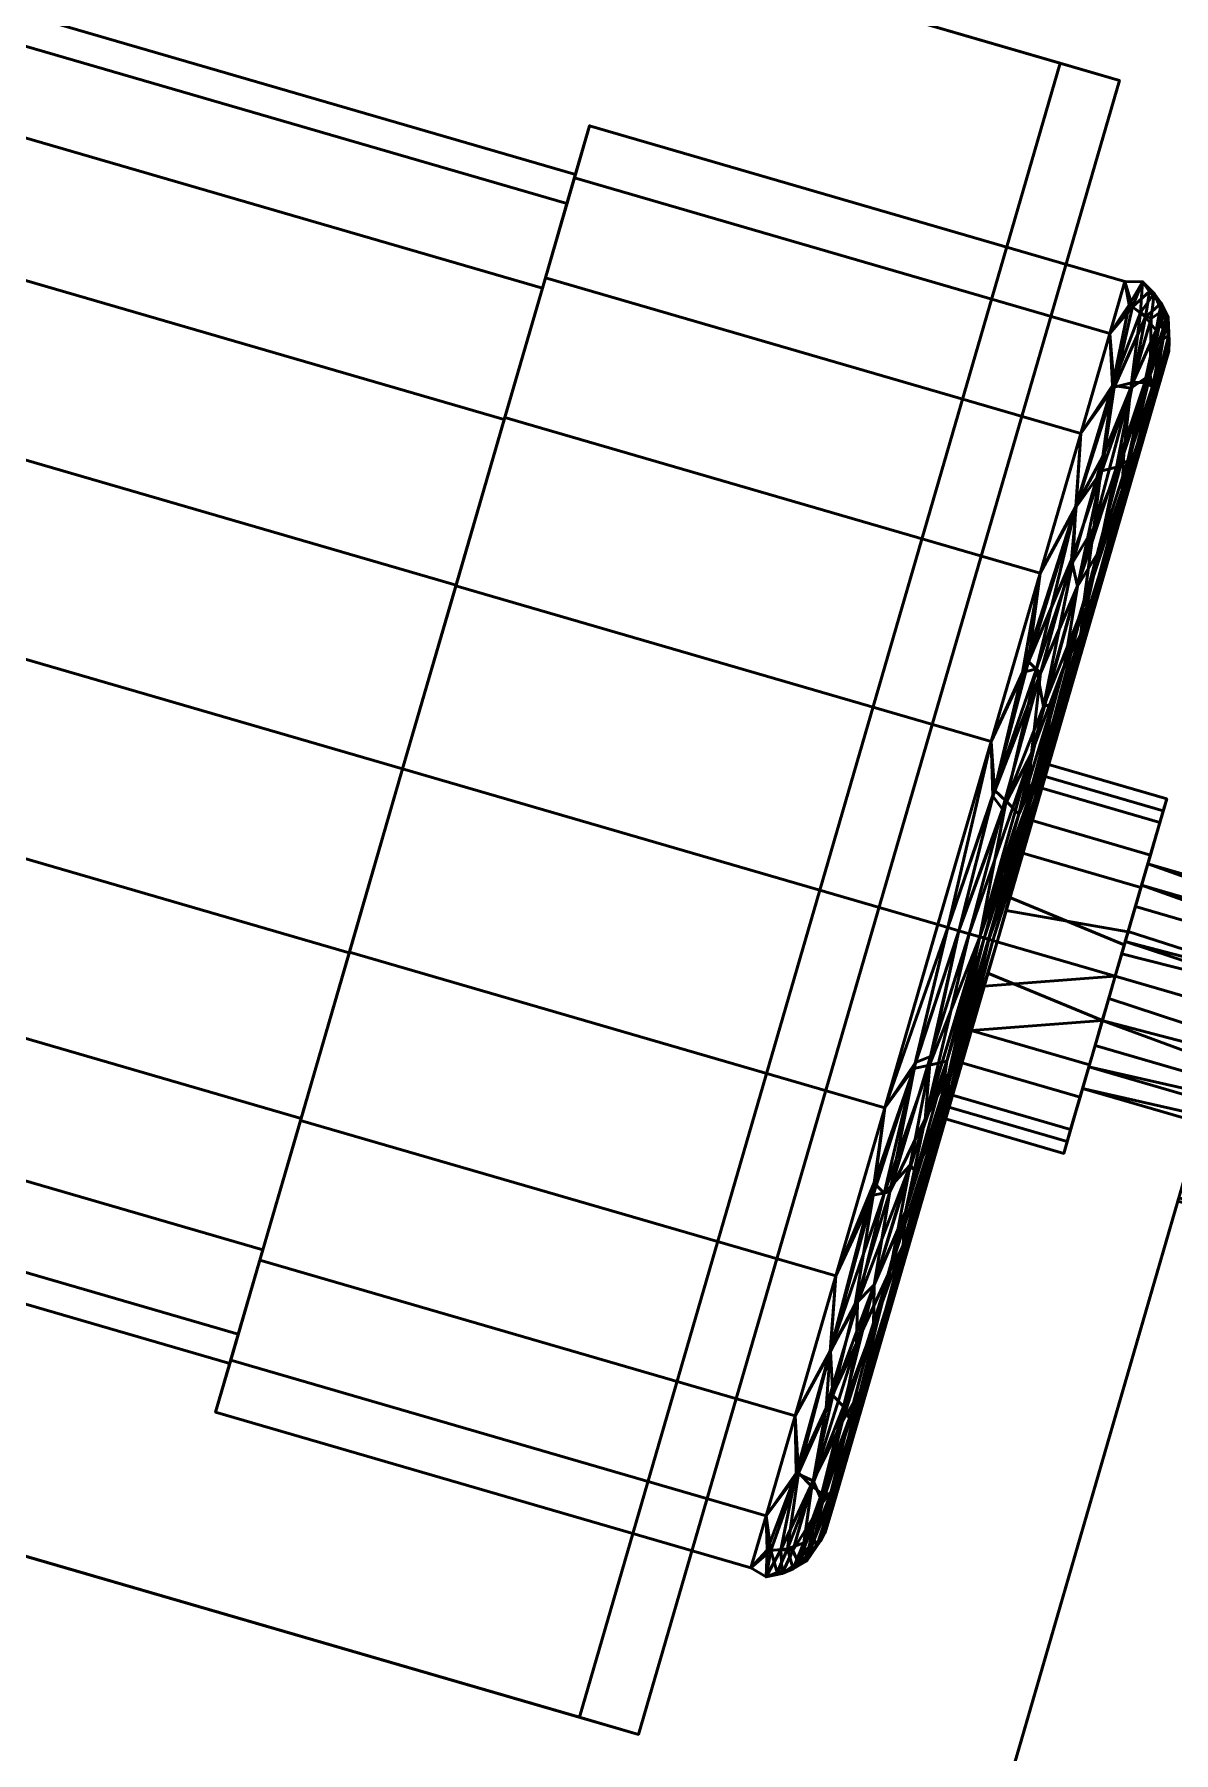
# Model space of a CAD drawing. Header units: inches. Extents: x -1654 to 1344, y -1538 to 36.
# Drawn here: x 171.47 to 180.73, y -537.32 to -523.35 of the extents above; entities that cross this region are included whole.
import ezdxf

# ---------------------------------------------------------------- set-up
doc = ezdxf.new("R2010")
doc.units = ezdxf.units.IN
doc.header["$MEASUREMENT"] = 0
doc.layers.add('M-EQPT', color=2, linetype='Continuous', lineweight=50)

# ---------------------------------------------------------------- blocks, each defined once
blk = doc.blocks.new('Pump - Base Mounted - 100 GPM - 130 Foot Head-855942-_3D_')
at = {"layer": 'M-EQPT'}
mesh = blk.add_polyface(dxfattribs=at)
corners = [(-20, -58, 4), (0, -58, 4), (0, 0, 4), (-20, 0, 4)]
mesh.append_faces([[corners[k] for k in face] for face in [(0, 1, 2, 3)]])
mesh = blk.add_polyface(dxfattribs=at)
corners = [(-20, -58), (-20, -58, 4), (-20, 0, 4), (-20, 0)]
mesh.append_faces([[corners[k] for k in face] for face in [(3, 0, 1, 2)]])
mesh = blk.add_polyface(dxfattribs=at)
corners = [(-19.75, -58), (-20, -58), (-20, 0), (-19.75, 0)]
mesh.append_faces([[corners[k] for k in face] for face in [(3, 0, 1, 2)]])
mesh = blk.add_polyface(dxfattribs=at)
corners = [(-19.75, -58, 3.75), (-19.75, -58), (-19.75, 0), (-19.75, 0, 3.75)]
mesh.append_faces([[corners[k] for k in face] for face in [(3, 0, 1, 2)]])
mesh = blk.add_polyface(dxfattribs=at)
corners = [(-0.25, -58, 3.75), (-19.75, -58, 3.75), (-19.75, 0, 3.75), (-0.25, 0, 3.75)]
mesh.append_faces([[corners[k] for k in face] for face in [(0, 1, 2, 3)]])
mesh = blk.add_polyface(dxfattribs=at)
corners = [(-0.25, -58), (-0.25, -58, 3.75), (-0.25, 0, 3.75), (-0.25, 0)]
mesh.append_faces([[corners[k] for k in face] for face in [(0, 1, 2, 3)]])
mesh = blk.add_polyface(dxfattribs=at)
corners = [(0, -58), (-0.25, -58), (-0.25, 0), (0, 0)]
mesh.append_faces([[corners[k] for k in face] for face in [(0, 1, 2, 3)]])
mesh = blk.add_polyface(dxfattribs=at)
corners = [(0, -58, 4), (0, -58), (0, 0), (0, 0, 4)]
mesh.append_faces([[corners[k] for k in face] for face in [(0, 1, 2, 3)]])
mesh = blk.add_polyface(dxfattribs=at)
corners = [(-17, -25, 4), (-17, -25, 9.5), (-17, -1, 9.5), (-17, -1, 4), (-17, -1.5, 4), (-17, -1.5, 9), (-17, -24.5, 9), (-17, -24.5, 4)]
mesh.append_faces([[corners[k] for k in face] for face in [(1, 2, 5, 6)]], dxfattribs={"vtx1": -1, "vtx3": -1})
mesh.append_faces([[corners[k] for k in face] for face in [(3, 4, 5, 2)]], dxfattribs={"vtx2": -1})
mesh.append_faces([[corners[k] for k in face] for face in [(6, 7, 0, 1)]], dxfattribs={"vtx3": -1})
mesh = blk.add_polyface(dxfattribs=at)
corners = [(-3, -25, 9.5), (-3, -1, 9.5), (-17, -1, 9.5), (-17, -25, 9.5)]
mesh.append_faces([[corners[k] for k in face] for face in [(3, 0, 1, 2)]])
mesh = blk.add_polyface(dxfattribs=at)
corners = [(-3, -25, 4), (-3, -24.5, 4), (-3, -24.5, 9), (-3, -1.5, 9), (-3, -1.5, 4), (-3, -1, 4), (-3, -1, 9.5), (-3, -25, 9.5)]
mesh.append_faces([[corners[k] for k in face] for face in [(6, 7, 2, 3)]], dxfattribs={"vtx1": -1, "vtx3": -1})
mesh.append_faces([[corners[k] for k in face] for face in [(0, 1, 2, 7)]], dxfattribs={"vtx2": -1})
mesh.append_faces([[corners[k] for k in face] for face in [(3, 4, 5, 6)]], dxfattribs={"vtx3": -1})
mesh = blk.add_polyface(dxfattribs=at)
corners = [(-3, -1.5, 9), (-3, -24.5, 9), (-17, -24.5, 9), (-17, -1.5, 9)]
mesh.append_faces([[corners[k] for k in face] for face in [(3, 0, 1, 2)]])
mesh = blk.add_polyface(dxfattribs=at)
corners = [(-10, -5.031, 20.031), (-11.555, -5.031, 19.785), (-12.957, -5.031, 19.07), (-14.07, -5.031, 17.957), (-14.785, -5.031, 16.555), (-15.031, -5.031, 15), (-14.785, -5.031, 13.445), (-14.07, -5.031, 12.043), (-12.957, -5.031, 10.93), (-11.555, -5.031, 10.215), (-10, -5.031, 9.969), (-10, -20.969, 9.969), (-11.555, -20.969, 10.215), (-12.957, -20.969, 10.93), (-14.07, -20.969, 12.043), (-14.785, -20.969, 13.445), (-15.031, -20.969, 15), (-14.785, -20.969, 16.555), (-14.07, -20.969, 17.957), (-12.957, -20.969, 19.07), (-11.555, -20.969, 19.785), (-10, -20.969, 20.031)]
mesh.append_faces([[corners[k] for k in face] for face in [(1, 20, 21, 0)]], dxfattribs={"vtx0": -1})
mesh.append_faces([[corners[k] for k in face] for face in [(8, 13, 14, 7), (9, 12, 13, 8), (7, 14, 15, 6), (16, 5, 6, 15), (4, 17, 18, 3), (2, 19, 20, 1), (3, 18, 19, 2), (17, 4, 5, 16)]], dxfattribs={"vtx0": -1, "vtx2": -1})
mesh.append_faces([[corners[k] for k in face] for face in [(11, 12, 9, 10)]], dxfattribs={"vtx1": -1})
mesh = blk.add_polyface(dxfattribs=at)
corners = [(-10, -5.031, 9.969), (-8.445, -5.031, 10.215), (-7.043, -5.031, 10.93), (-5.93, -5.031, 12.043), (-5.215, -5.031, 13.445), (-4.969, -5.031, 15), (-5.215, -5.031, 16.555), (-5.93, -5.031, 17.957), (-7.043, -5.031, 19.07), (-8.445, -5.031, 19.785), (-10, -5.031, 20.031), (-10, -20.969, 20.031), (-8.445, -20.969, 19.785), (-7.043, -20.969, 19.07), (-5.93, -20.969, 17.957), (-5.215, -20.969, 16.555), (-4.969, -20.969, 15), (-5.215, -20.969, 13.445), (-5.93, -20.969, 12.043), (-7.043, -20.969, 10.93), (-8.445, -20.969, 10.215), (-10, -20.969, 9.969)]
mesh.append_faces([[corners[k] for k in face] for face in [(1, 20, 21, 0)]], dxfattribs={"vtx0": -1})
mesh.append_faces([[corners[k] for k in face] for face in [(7, 14, 15, 6), (8, 13, 14, 7), (9, 12, 13, 8), (16, 5, 6, 15), (4, 17, 18, 3), (2, 19, 20, 1), (3, 18, 19, 2), (17, 4, 5, 16)]], dxfattribs={"vtx0": -1, "vtx2": -1})
mesh.append_faces([[corners[k] for k in face] for face in [(10, 11, 12, 9)]], dxfattribs={"vtx2": -1})
mesh = blk.add_polyface(dxfattribs=at)
corners = [(-10, -20.969, 20.5), (-11.55, -20.969, 20.277), (-12.974, -20.969, 19.627), (-14.157, -20.969, 18.602), (-15.003, -20.969, 17.285), (-15.444, -20.969, 15.783), (-15.444, -20.969, 14.217), (-15.003, -20.969, 12.715), (-14.157, -20.969, 11.398), (-12.974, -20.969, 10.373), (-11.55, -20.969, 9.723), (-10, -20.969, 9.5), (-10, -25.5, 9.5), (-11.55, -25.5, 9.723), (-12.974, -25.5, 10.373), (-14.157, -25.5, 11.398), (-15.003, -25.5, 12.715), (-15.444, -25.5, 14.217), (-15.444, -25.5, 15.783), (-15.003, -25.5, 17.285), (-14.157, -25.5, 18.602), (-12.974, -25.5, 19.627), (-11.55, -25.5, 20.277), (-10, -25.5, 20.5)]
mesh.append_faces([[corners[k] for k in face] for face in [(1, 22, 23, 0)]], dxfattribs={"vtx0": -1})
mesh.append_faces([[corners[k] for k in face] for face in [(8, 15, 16, 7), (7, 16, 17, 6), (6, 17, 18, 5), (5, 18, 19, 4), (4, 19, 20, 3), (2, 21, 22, 1), (3, 20, 21, 2)]], dxfattribs={"vtx0": -1, "vtx2": -1})
mesh.append_faces([[corners[k] for k in face] for face in [(12, 13, 10, 11)]], dxfattribs={"vtx1": -1})
mesh.append_faces([[corners[k] for k in face] for face in [(13, 14, 9, 10), (14, 15, 8, 9)]], dxfattribs={"vtx1": -1, "vtx3": -1})
mesh = blk.add_polyface(dxfattribs=at)
corners = [(-10, -20.969, 20.031), (-11.555, -20.969, 19.785), (-12.957, -20.969, 19.07), (-14.07, -20.969, 17.957), (-14.785, -20.969, 16.555), (-15.031, -20.969, 15), (-14.785, -20.969, 13.445), (-14.07, -20.969, 12.043), (-12.957, -20.969, 10.93), (-11.555, -20.969, 10.215), (-10, -20.969, 9.969), (-10, -20.969, 9.5), (-11.55, -20.969, 9.723), (-12.974, -20.969, 10.373), (-14.157, -20.969, 11.398), (-15.003, -20.969, 12.715), (-15.444, -20.969, 14.217), (-15.444, -20.969, 15.783), (-15.003, -20.969, 17.285), (-14.157, -20.969, 18.602), (-12.974, -20.969, 19.627), (-11.55, -20.969, 20.277), (-10, -20.969, 20.5)]
mesh.append_faces([[corners[k] for k in face] for face in [(19, 3, 18)]], dxfattribs={"vtx0": -1, "vtx1": -1})
mesh.append_faces([[corners[k] for k in face] for face in [(4, 17, 18, 3), (17, 4, 5, 16), (13, 8, 9, 12), (8, 13, 14, 7), (16, 5, 6, 15), (7, 14, 15, 6)]], dxfattribs={"vtx0": -1, "vtx2": -1})
mesh.append_faces([[corners[k] for k in face] for face in [(20, 21, 1, 2), (19, 20, 2, 3)]], dxfattribs={"vtx1": -1, "vtx3": -1})
mesh.append_faces([[corners[k] for k in face] for face in [(10, 11, 12, 9)]], dxfattribs={"vtx2": -1})
mesh.append_faces([[corners[k] for k in face] for face in [(21, 22, 0, 1)]], dxfattribs={"vtx3": -1})
mesh = blk.add_polyface(dxfattribs=at)
corners = [(-10, -20.969, 9.5), (-8.45, -20.969, 9.723), (-7.026, -20.969, 10.373), (-5.843, -20.969, 11.398), (-4.997, -20.969, 12.715), (-4.556, -20.969, 14.217), (-4.556, -20.969, 15.783), (-4.997, -20.969, 17.285), (-5.843, -20.969, 18.602), (-7.026, -20.969, 19.627), (-8.45, -20.969, 20.277), (-10, -20.969, 20.5), (-10, -25.5, 20.5), (-8.45, -25.5, 20.277), (-7.026, -25.5, 19.627), (-5.843, -25.5, 18.602), (-4.997, -25.5, 17.285), (-4.556, -25.5, 15.783), (-4.556, -25.5, 14.217), (-4.997, -25.5, 12.715), (-5.843, -25.5, 11.398), (-7.026, -25.5, 10.373), (-8.45, -25.5, 9.723), (-10, -25.5, 9.5)]
mesh.append_faces([[corners[k] for k in face] for face in [(1, 22, 23, 0)]], dxfattribs={"vtx0": -1})
mesh.append_faces([[corners[k] for k in face] for face in [(10, 13, 14, 9), (8, 15, 16, 7), (9, 14, 15, 8), (7, 16, 17, 6), (6, 17, 18, 5), (4, 19, 20, 3), (5, 18, 19, 4), (2, 21, 22, 1), (3, 20, 21, 2)]], dxfattribs={"vtx0": -1, "vtx2": -1})
mesh.append_faces([[corners[k] for k in face] for face in [(11, 12, 13, 10)]], dxfattribs={"vtx2": -1})
mesh = blk.add_polyface(dxfattribs=at)
corners = [(-10, -20.969, 9.969), (-8.445, -20.969, 10.215), (-7.043, -20.969, 10.93), (-5.93, -20.969, 12.043), (-5.215, -20.969, 13.445), (-4.969, -20.969, 15), (-5.215, -20.969, 16.555), (-5.93, -20.969, 17.957), (-7.043, -20.969, 19.07), (-8.445, -20.969, 19.785), (-10, -20.969, 20.031), (-10, -20.969, 20.5), (-8.45, -20.969, 20.277), (-7.026, -20.969, 19.627), (-5.843, -20.969, 18.602), (-4.997, -20.969, 17.285), (-4.556, -20.969, 15.783), (-4.556, -20.969, 14.217), (-4.997, -20.969, 12.715), (-5.843, -20.969, 11.398), (-7.026, -20.969, 10.373), (-8.45, -20.969, 9.723), (-10, -20.969, 9.5)]
mesh.append_faces([[corners[k] for k in face] for face in [(6, 16, 5)]], dxfattribs={"vtx0": -1, "vtx1": -1})
mesh.append_faces([[corners[k] for k in face] for face in [(13, 8, 9, 12), (8, 13, 14), (17, 4, 5, 16), (4, 17, 18, 3), (3, 18, 19, 2), (20, 1, 2, 19), (1, 20, 21)]], dxfattribs={"vtx0": -1, "vtx2": -1})
mesh.append_faces([[corners[k] for k in face] for face in [(7, 8, 14, 15), (15, 16, 6, 7)]], dxfattribs={"vtx1": -1, "vtx3": -1})
mesh.append_faces([[corners[k] for k in face] for face in [(10, 11, 12, 9)]], dxfattribs={"vtx2": -1})
mesh.append_faces([[corners[k] for k in face] for face in [(21, 22, 0, 1)]], dxfattribs={"vtx3": -1})
mesh = blk.add_polyface(dxfattribs=at)
corners = [(-3, -24.5, 4), (-3, -25, 4), (-17, -25, 4), (-17, -24.5, 4)]
mesh.append_faces([[corners[k] for k in face] for face in [(0, 1, 2, 3)]])
mesh = blk.add_polyface(dxfattribs=at)
corners = [(-3, -24.5, 9), (-3, -24.5, 4), (-17, -24.5, 4), (-17, -24.5, 9)]
mesh.append_faces([[corners[k] for k in face] for face in [(0, 1, 2, 3)]])
mesh = blk.add_polyface(dxfattribs=at)
corners = [(-3, -25, 4), (-3, -25, 9.5), (-17, -25, 9.5), (-17, -25, 4)]
mesh.append_faces([[corners[k] for k in face] for face in [(3, 0, 1, 2)]])
mesh = blk.add_polyface(dxfattribs=at)
corners = [(-10, -25.5, 20.5), (-11.55, -25.5, 20.277), (-12.974, -25.5, 19.627), (-14.157, -25.5, 18.602), (-15.003, -25.5, 17.285), (-15.444, -25.5, 15.783), (-15.444, -25.5, 14.217), (-15.003, -25.5, 12.715), (-14.157, -25.5, 11.398), (-12.974, -25.5, 10.373), (-11.55, -25.5, 9.723), (-10, -25.5, 9.5), (-10, -25.854, 9.646), (-10, -26, 10), (-11.545, -26, 10.245), (-12.939, -26, 10.955), (-14.045, -26, 12.061), (-14.755, -26, 13.455), (-15, -26, 15), (-14.755, -26, 16.545), (-14.045, -26, 17.939), (-12.939, -26, 19.045), (-11.545, -26, 19.755), (-10, -26, 20), (-10, -25.854, 20.354), (-13.974, -25.856, 11.416), (-15.294, -25.856, 15.783), (-13.453, -25.815, 19.136), (-15.212, -25.742, 13.449), (-12.194, -25.731, 10.018), (-13.81, -25.951, 18.56), (-14.687, -25.954, 12.728), (-12.577, -25.954, 10.473), (-10, -25.931, 20.167), (-15.236, -25.693, 16.552), (-12.221, -25.689, 19.991), (-15.124, -25.965, 15.781), (-14.595, -25.656, 12.024), (-10, -25.677, 9.573), (-12.488, -25.978, 19.504), (-13.722, -25.979, 11.45), (-10, -25.927, 9.823), (-15.481, -25.638, 15), (-14.602, -25.638, 17.977), (-10, -25.677, 20.427), (-14.606, -25.981, 17.27), (-15.075, -25.981, 14.219), (-14.625, -25.788, 17.804), (-13.574, -25.629, 10.842), (-15.225, -25.908, 14.186), (-13.575, -25.626, 19.158), (-14.772, -25.909, 17.277), (-15.263, -25.615, 13.448), (-12.805, -25.912, 19.477), (-11.942, -25.828, 20.015), (-13.913, -25.748, 11.229), (-12.957, -25.82, 10.5), (-11.547, -25.841, 9.862), (-14.671, -25.79, 12.277), (-14.701, -25.885, 12.512), (-14.052, -25.93, 11.654), (-11.508, -25.946, 20.004), (-11.032, -25.988, 20.004), (-10, -25.965, 9.917), (-11.325, -25.975, 10.016), (-11.147, -25.921, 9.857), (-12.315, -25.897, 10.228), (-13.283, -25.91, 10.857), (-12.259, -25.608, 9.998), (-10, -25.584, 9.535), (-11.126, -25.637, 9.636), (-11.047, -25.741, 9.664), (-10, -25.765, 9.61), (-12.233, -25.99, 10.413), (-13.665, -25.99, 18.544), (-15.417, -25.756, 15.361), (-15.355, -25.831, 14.547), (-15.13, -25.855, 13.475), (-14.028, -25.725, 18.666), (-13.135, -25.731, 19.45), (-14.561, -25.991, 12.731), (-15.213, -25.788, 16.441), (-10, -25.584, 20.465), (-11.178, -25.637, 20.353), (-11.117, -25.752, 20.316), (-12.159, -25.587, 20.05), (-10, -25.892, 20.26), (-11.046, -25.88, 20.221), (-11.983, -25.893, 19.925), (-15.269, -25.585, 16.551), (-15.019, -25.994, 15.781), (-15.262, -25.919, 15.333), (-15.08, -25.929, 16.354), (-14.101, -25.881, 18.396), (-13.151, -25.715, 10.552), (-10, -25.965, 20.083), (-10, -25.89, 9.735), (-15.422, -25.715, 14.432), (-10, -25.765, 20.39)]
mesh.append_faces([[corners[k] for k in face] for face in [(14, 63, 13)]], dxfattribs={"vtx0": -1})
mesh.append_faces([[corners[k] for k in face] for face in [(4, 43, 3), (22, 39, 21), (7, 52, 6), (24, 87, 86), (23, 62, 22)]], dxfattribs={"vtx0": -1, "vtx1": -1})
mesh.append_faces([[corners[k] for k in face] for face in [(41, 64, 65), (55, 37, 48), (80, 40, 16), (18, 90, 46), (73, 32, 64), (46, 36, 91), (93, 47, 51), (68, 70, 29), (34, 42, 75), (34, 89, 42), (52, 37, 28), (48, 37, 8), (67, 40, 60), (37, 55, 58), (54, 27, 53), (45, 51, 92), (30, 39, 53), (93, 53, 27), (43, 78, 50), (39, 30, 74), (36, 90, 45), (4, 89, 43), (43, 50, 3), (29, 57, 56), (44, 83, 84), (56, 25, 55), (25, 59, 58), (85, 35, 83), (82, 1, 83), (31, 46, 49), (33, 61, 62), (57, 71, 72), (31, 59, 60), (73, 40, 32), (52, 42, 6), (14, 73, 64), (75, 26, 81), (47, 43, 34), (79, 50, 78), (74, 45, 20), (83, 35, 84), (45, 30, 51), (91, 26, 76), (80, 46, 31), (75, 81, 34), (92, 26, 91), (68, 48, 9), (56, 55, 94), (76, 26, 75), (58, 59, 77), (43, 47, 78), (85, 50, 35), (93, 51, 30), (81, 51, 47), (37, 52, 7), (52, 28, 97), (61, 53, 39), (54, 35, 79), (61, 87, 88), (94, 55, 48), (58, 55, 25), (70, 71, 29), (56, 66, 67), (66, 57, 65), (60, 59, 25), (37, 58, 28), (31, 49, 59), (49, 76, 77), (67, 66, 32), (31, 60, 40), (62, 39, 22), (87, 24, 84), (39, 62, 61), (14, 64, 63), (32, 66, 65), (32, 65, 64), (52, 97, 42), (40, 67, 32), (56, 57, 66), (60, 25, 67), (56, 67, 25), (69, 70, 10), (68, 29, 94), (70, 38, 71), (10, 70, 68), (57, 29, 71), (40, 73, 15), (39, 74, 21), (45, 74, 30), (42, 97, 75), (76, 49, 91), (97, 76, 75), (49, 77, 59), (76, 28, 77), (58, 77, 28), (47, 27, 78), (79, 78, 27), (54, 79, 27), (50, 79, 35), (46, 80, 17), (40, 80, 31), (51, 81, 26), (47, 34, 81), (85, 83, 1), (35, 54, 84), (84, 54, 87), (50, 85, 2), (88, 87, 54), (61, 86, 87), (54, 53, 88), (61, 88, 53), (42, 89, 5), (43, 89, 34), (45, 90, 19), (46, 90, 36), (46, 91, 49), (92, 91, 36), (45, 92, 36), (26, 92, 51), (53, 93, 30), (47, 93, 27), (68, 94, 48), (56, 94, 29), (12, 65, 57), (76, 97, 28)]], dxfattribs={"vtx0": -1, "vtx1": -1, "vtx2": -1})
mesh.append_faces([[corners[k] for k in face] for face in [(40, 15, 16), (46, 17, 18), (74, 20, 21), (68, 9, 10), (90, 18, 19), (42, 5, 6), (70, 69, 38), (71, 38, 72), (83, 44, 82), (61, 33, 86)]], dxfattribs={"vtx0": -1, "vtx2": -1})
mesh.append_faces([[corners[k] for k in face] for face in [(62, 23, 95, 33), (84, 24, 98, 44), (65, 12, 96, 41)]], dxfattribs={"vtx0": -1, "vtx3": -1})
mesh.append_faces([[corners[k] for k in face] for face in [(8, 9, 48), (19, 20, 45), (7, 8, 37), (4, 5, 89), (2, 3, 50), (16, 17, 80), (41, 63, 64), (72, 12, 57), (14, 15, 73), (1, 2, 85)]], dxfattribs={"vtx1": -1, "vtx2": -1})
mesh.append_faces([[corners[k] for k in face] for face in [(10, 11, 69), (82, 0, 1)]], dxfattribs={"vtx2": -1})
mesh = blk.add_polyface(dxfattribs=at)
corners = [(-10, -25.5, 9.5), (-8.45, -25.5, 9.723), (-7.026, -25.5, 10.373), (-5.843, -25.5, 11.398), (-4.997, -25.5, 12.715), (-4.556, -25.5, 14.217), (-4.556, -25.5, 15.783), (-4.997, -25.5, 17.285), (-5.843, -25.5, 18.602), (-7.026, -25.5, 19.627), (-8.45, -25.5, 20.277), (-10, -25.5, 20.5), (-10, -25.854, 20.354), (-10, -26, 20), (-8.455, -26, 19.755), (-7.061, -26, 19.045), (-5.955, -26, 17.939), (-5.245, -26, 16.545), (-5, -26, 15), (-5.245, -26, 13.455), (-5.955, -26, 12.061), (-7.061, -26, 10.955), (-8.455, -26, 10.245), (-10, -26, 10), (-10, -25.854, 9.646), (-6.026, -25.856, 18.584), (-4.706, -25.856, 14.217), (-6.547, -25.815, 10.864), (-4.788, -25.742, 16.551), (-7.806, -25.731, 19.982), (-6.19, -25.951, 11.44), (-5.313, -25.954, 17.272), (-7.423, -25.954, 19.527), (-10, -25.931, 9.833), (-4.764, -25.693, 13.448), (-7.779, -25.689, 10.009), (-4.876, -25.965, 14.219), (-5.405, -25.656, 17.976), (-10, -25.677, 20.427), (-7.512, -25.978, 10.496), (-6.278, -25.979, 18.55), (-10, -25.927, 20.177), (-4.519, -25.638, 15), (-5.398, -25.638, 12.023), (-10, -25.677, 9.573), (-5.394, -25.981, 12.73), (-4.925, -25.981, 15.781), (-5.375, -25.788, 12.196), (-6.426, -25.629, 19.158), (-4.775, -25.908, 15.814), (-6.425, -25.626, 10.842), (-5.228, -25.909, 12.723), (-4.737, -25.615, 16.552), (-7.195, -25.912, 10.523), (-8.058, -25.828, 9.985), (-6.087, -25.748, 18.771), (-7.043, -25.82, 19.5), (-8.453, -25.841, 20.138), (-5.329, -25.79, 17.723), (-5.299, -25.885, 17.488), (-5.948, -25.93, 18.346), (-8.492, -25.946, 9.996), (-8.968, -25.988, 9.996), (-10, -25.965, 20.083), (-8.675, -25.975, 19.984), (-8.853, -25.921, 20.143), (-7.685, -25.897, 19.772), (-6.717, -25.91, 19.143), (-7.741, -25.608, 20.002), (-10, -25.584, 20.465), (-8.874, -25.637, 20.364), (-8.953, -25.741, 20.336), (-10, -25.765, 20.39), (-7.767, -25.99, 19.587), (-6.335, -25.99, 11.456), (-4.583, -25.756, 14.639), (-4.645, -25.831, 15.453), (-4.87, -25.855, 16.525), (-5.972, -25.725, 11.334), (-6.865, -25.731, 10.55), (-5.439, -25.991, 17.269), (-4.787, -25.788, 13.559), (-10, -25.584, 9.535), (-8.822, -25.637, 9.647), (-8.883, -25.752, 9.684), (-7.841, -25.587, 9.95), (-10, -25.892, 9.74), (-8.954, -25.88, 9.779), (-8.017, -25.893, 10.075), (-4.731, -25.585, 13.449), (-4.981, -25.994, 14.219), (-4.738, -25.919, 14.667), (-4.92, -25.929, 13.646), (-5.899, -25.881, 11.604), (-6.849, -25.715, 19.448), (-10, -25.965, 9.917), (-10, -25.89, 20.265), (-4.578, -25.715, 15.568), (-10, -25.765, 9.61)]
mesh.append_faces([[corners[k] for k in face] for face in [(14, 63, 13)]], dxfattribs={"vtx0": -1})
mesh.append_faces([[corners[k] for k in face] for face in [(22, 39, 21), (7, 52, 6), (24, 87, 86), (23, 62, 22)]], dxfattribs={"vtx0": -1, "vtx1": -1})
mesh.append_faces([[corners[k] for k in face] for face in [(41, 64, 65), (29, 57, 56), (93, 47, 51), (18, 90, 46), (80, 40, 16), (64, 73, 32), (46, 36, 91), (45, 51, 92), (68, 70, 29), (55, 37, 48), (52, 37, 28), (34, 42, 75), (34, 89, 42), (67, 40, 60), (37, 55, 58), (82, 1, 83), (54, 27, 53), (30, 39, 53), (53, 27, 93), (78, 50, 43), (39, 30, 74), (36, 90, 45), (43, 50, 3), (25, 59, 58), (44, 83, 84), (56, 25, 55), (4, 89, 43), (85, 35, 83), (48, 37, 8), (31, 46, 49), (33, 61, 62), (57, 71, 72), (31, 59, 60), (73, 40, 32), (52, 42, 6), (14, 73, 64), (75, 26, 81), (47, 43, 34), (79, 50, 78), (74, 45, 20), (83, 35, 84), (45, 30, 51), (91, 26, 76), (80, 46, 31), (75, 81, 34), (92, 26, 91), (68, 48, 9), (56, 55, 94), (76, 26, 75), (58, 59, 77), (43, 47, 78), (85, 50, 35), (93, 51, 30), (81, 51, 47), (37, 52, 7), (52, 28, 97), (61, 53, 39), (54, 35, 79), (61, 87, 88), (94, 55, 48), (58, 55, 25), (70, 71, 29), (56, 66, 67), (66, 57, 65), (60, 59, 25), (37, 58, 28), (31, 49, 59), (49, 76, 77), (67, 66, 32), (31, 60, 40), (62, 39, 22), (87, 24, 84), (39, 62, 61), (14, 64, 63), (32, 66, 65), (32, 65, 64), (52, 97, 42), (40, 67, 32), (56, 57, 66), (60, 25, 67), (56, 67, 25), (69, 70, 10), (68, 29, 94), (70, 38, 71), (10, 70, 68), (57, 29, 71), (40, 73, 15), (39, 74, 21), (45, 74, 30), (42, 97, 75), (76, 49, 91), (97, 76, 75), (49, 77, 59), (76, 28, 77), (58, 77, 28), (47, 27, 78), (79, 78, 27), (54, 79, 27), (50, 79, 35), (46, 80, 17), (40, 80, 31), (51, 81, 26), (47, 34, 81), (85, 83, 1), (35, 54, 84), (84, 54, 87), (50, 85, 2), (88, 87, 54), (61, 86, 87), (54, 53, 88), (61, 88, 53), (42, 89, 5), (43, 89, 34), (45, 90, 19), (46, 90, 36), (46, 91, 49), (92, 91, 36), (45, 92, 36), (26, 92, 51), (53, 93, 30), (47, 93, 27), (68, 94, 48), (56, 94, 29), (12, 65, 57), (76, 97, 28)]], dxfattribs={"vtx0": -1, "vtx1": -1, "vtx2": -1})
mesh.append_faces([[corners[k] for k in face] for face in [(40, 15, 16), (46, 17, 18), (74, 20, 21), (68, 9, 10), (90, 18, 19), (89, 4, 5), (43, 3, 4), (70, 69, 38), (71, 38, 72), (83, 44, 82), (61, 33, 86)]], dxfattribs={"vtx0": -1, "vtx2": -1})
mesh.append_faces([[corners[k] for k in face] for face in [(62, 23, 95, 33), (84, 24, 98, 44), (65, 12, 96, 41)]], dxfattribs={"vtx0": -1, "vtx3": -1})
mesh.append_faces([[corners[k] for k in face] for face in [(8, 9, 48), (7, 8, 37), (5, 6, 42), (16, 17, 80), (2, 3, 50), (19, 20, 45), (41, 63, 64), (72, 12, 57), (14, 15, 73), (1, 2, 85)]], dxfattribs={"vtx1": -1, "vtx2": -1})
mesh.append_faces([[corners[k] for k in face] for face in [(10, 11, 69), (82, 0, 1)]], dxfattribs={"vtx2": -1})
mesh = blk.add_polyface(dxfattribs=at)
corners = [(-10, -26, 20), (-11.545, -26, 19.755), (-12.939, -26, 19.045), (-14.045, -26, 17.939), (-14.755, -26, 16.545), (-15, -26, 15), (-14.755, -26, 13.455), (-14.045, -26, 12.061), (-12.939, -26, 10.955), (-11.545, -26, 10.245), (-10, -26, 10), (-10, -26, 15)]
mesh.append_faces([[corners[k] for k in face] for face in [(11, 2, 3, 4), (11, 4, 5, 6)]], dxfattribs={"vtx0": -1, "vtx3": -1})
mesh.append_faces([[corners[k] for k in face] for face in [(8, 9, 11, 7), (6, 7, 11)]], dxfattribs={"vtx1": -1, "vtx2": -1})
mesh.append_faces([[corners[k] for k in face] for face in [(9, 10, 11)]], dxfattribs={"vtx2": -1})
mesh.append_faces([[corners[k] for k in face] for face in [(11, 0, 1, 2)]], dxfattribs={"vtx3": -1})
mesh = blk.add_polyface(dxfattribs=at)
corners = [(-10, -26, 16.5), (-10.75, -26, 16.299), (-11.299, -26, 15.75), (-11.5, -26, 15), (-11.299, -26, 14.25), (-10.75, -26, 13.701), (-10, -26, 13.5), (-10, -27, 13.5), (-10.75, -27, 13.701), (-11.299, -27, 14.25), (-11.5, -27, 15), (-11.299, -27, 15.75), (-10.75, -27, 16.299), (-10, -27, 16.5), (-10.265, -26, 13.571), (-10.375, -27, 13.6), (-11.025, -27, 13.975), (-11.025, -26, 13.975), (-11.4, -26, 14.625), (-11.4, -27, 14.625), (-11.4, -27, 15.375), (-11.4, -26, 15.375), (-11.025, -26, 16.025), (-11.025, -27, 16.025), (-10.375, -27, 16.4), (-10.375, -26, 16.4)]
mesh.append_faces([[corners[k] for k in face] for face in [(25, 13, 0)]], dxfattribs={"vtx0": -1})
mesh.append_faces([[corners[k] for k in face] for face in [(12, 1, 22, 23), (1, 12, 24)]], dxfattribs={"vtx0": -1, "vtx2": -1})
mesh.append_faces([[corners[k] for k in face] for face in [(7, 15, 14, 6)]], dxfattribs={"vtx1": -1})
mesh.append_faces([[corners[k] for k in face] for face in [(15, 8, 5, 14), (24, 13, 25, 1), (17, 5, 8, 16), (3, 18, 19, 10), (16, 9, 4, 17), (9, 19, 18, 4), (21, 3, 10, 20), (22, 2, 11, 23), (20, 11, 2, 21)]], dxfattribs={"vtx1": -1, "vtx3": -1})
mesh = blk.add_polyface(dxfattribs=at)
corners = [(-10, -26, 15), (-10, -26, 13.5), (-10.75, -26, 13.701), (-11.299, -26, 14.25), (-11.5, -26, 15), (-11.299, -26, 15.75), (-10.75, -26, 16.299), (-10, -26, 16.5)]
mesh.append_faces([[corners[k] for k in face] for face in [(2, 3, 0, 1)]], dxfattribs={"vtx1": -1})
mesh.append_faces([[corners[k] for k in face] for face in [(4, 5, 0, 3)]], dxfattribs={"vtx1": -1, "vtx2": -1})
mesh.append_faces([[corners[k] for k in face] for face in [(6, 7, 0, 5)]], dxfattribs={"vtx2": -1})
mesh = blk.add_polyface(dxfattribs=at)
corners = [(-10, -26, 13.5), (-9.25, -26, 13.701), (-8.701, -26, 14.25), (-8.5, -26, 15), (-8.701, -26, 15.75), (-9.25, -26, 16.299), (-10, -26, 16.5), (-10, -27, 16.5), (-9.25, -27, 16.299), (-8.701, -27, 15.75), (-8.5, -27, 15), (-8.701, -27, 14.25), (-9.25, -27, 13.701), (-10, -27, 13.5), (-9.735, -26, 16.429), (-9.625, -27, 16.4), (-8.975, -27, 16.025), (-8.975, -26, 16.025), (-8.6, -26, 15.375), (-8.6, -27, 15.375), (-8.975, -27, 13.975), (-8.975, -26, 13.975), (-9.735, -27, 13.571), (-9.625, -26, 13.6), (-8.6, -26, 14.625), (-8.6, -27, 14.625)]
mesh.append_faces([[corners[k] for k in face] for face in [(7, 15, 14, 6), (0, 23, 22, 13)]], dxfattribs={"vtx1": -1})
mesh.append_faces([[corners[k] for k in face] for face in [(15, 8, 5, 14), (24, 3, 10, 25), (17, 5, 8, 16), (3, 18, 19, 10), (16, 9, 4, 17), (9, 19, 18, 4), (21, 2, 11, 20), (12, 22, 23, 1), (20, 12, 1, 21), (25, 11, 2, 24)]], dxfattribs={"vtx1": -1, "vtx3": -1})
mesh = blk.add_polyface(dxfattribs=at)
corners = [(-10, -26, 15), (-10, -26, 16.5), (-9.25, -26, 16.299), (-8.701, -26, 15.75), (-8.5, -26, 15), (-8.701, -26, 14.25), (-9.25, -26, 13.701), (-10, -26, 13.5)]
mesh.append_faces([[corners[k] for k in face] for face in [(0, 5, 6, 7)]], dxfattribs={"vtx0": -1})
mesh.append_faces([[corners[k] for k in face] for face in [(0, 3, 4, 5)]], dxfattribs={"vtx0": -1, "vtx3": -1})
mesh.append_faces([[corners[k] for k in face] for face in [(2, 3, 0, 1)]], dxfattribs={"vtx1": -1})
mesh = blk.add_polyface(dxfattribs=at)
corners = [(-10, -26, 10), (-8.455, -26, 10.245), (-7.061, -26, 10.955), (-5.955, -26, 12.061), (-5.245, -26, 13.455), (-5, -26, 15), (-5.245, -26, 16.545), (-5.955, -26, 17.939), (-7.061, -26, 19.045), (-8.455, -26, 19.755), (-10, -26, 20), (-10, -26, 15)]
mesh.append_faces([[corners[k] for k in face] for face in [(11, 8, 9, 10)]], dxfattribs={"vtx0": -1})
mesh.append_faces([[corners[k] for k in face] for face in [(7, 8, 11, 6), (5, 6, 11, 4), (3, 4, 11, 2)]], dxfattribs={"vtx1": -1, "vtx2": -1})
mesh.append_faces([[corners[k] for k in face] for face in [(11, 0, 1, 2)]], dxfattribs={"vtx3": -1})
mesh = blk.add_polyface(dxfattribs=at)
corners = [(-10, -27, 16.5), (-10.75, -27, 16.299), (-11.299, -27, 15.75), (-11.5, -27, 15), (-11.299, -27, 14.25), (-10.75, -27, 13.701), (-10, -27, 13.5), (-10, -27, 14), (-10.588, -27, 14.191), (-10.951, -27, 14.691), (-10.951, -27, 15.309), (-10.588, -27, 15.809), (-10, -27, 16)]
mesh.append_faces([[corners[k] for k in face] for face in [(11, 1, 2, 10), (10, 2, 3, 9), (9, 3, 4, 8)]], dxfattribs={"vtx0": -1, "vtx2": -1})
mesh.append_faces([[corners[k] for k in face] for face in [(7, 8, 5, 6)]], dxfattribs={"vtx1": -1})
mesh.append_faces([[corners[k] for k in face] for face in [(4, 5, 8)]], dxfattribs={"vtx1": -1, "vtx2": -1})
mesh.append_faces([[corners[k] for k in face] for face in [(12, 0, 1, 11)]], dxfattribs={"vtx2": -1})
mesh = blk.add_polyface(dxfattribs=at)
corners = [(-10, -27, 16), (-10.588, -27, 15.809), (-10.951, -27, 15.309), (-10.951, -27, 14.691), (-10.588, -27, 14.191), (-10, -27, 14), (-10, -30, 14), (-10.588, -30, 14.191), (-10.951, -30, 14.691), (-10.951, -30, 15.309), (-10.588, -30, 15.809), (-10, -30, 16), (-10.377, -27, 14.123), (-10.294, -30, 14.095), (-10.769, -27, 14.441), (-10.769, -30, 14.441), (-10.951, -27, 15), (-10.951, -30, 15), (-10.769, -27, 15.559), (-10.769, -30, 15.559), (-10.377, -27, 15.877), (-10.294, -30, 15.905), (-10.189, -27, 14.061), (-10.189, -27, 15.939)]
mesh.append_faces([[corners[k] for k in face] for face in [(19, 2, 9)]], dxfattribs={"vtx0": -1, "vtx1": -1})
mesh.append_faces([[corners[k] for k in face] for face in [(14, 15, 8, 3), (4, 7, 15, 14), (7, 4, 12), (10, 1, 18), (9, 2, 16)]], dxfattribs={"vtx0": -1, "vtx2": -1})
mesh.append_faces([[corners[k] for k in face] for face in [(6, 13, 22, 5)]], dxfattribs={"vtx1": -1})
mesh.append_faces([[corners[k] for k in face] for face in [(8, 17, 3), (23, 20, 21)]], dxfattribs={"vtx1": -1, "vtx2": -1})
mesh.append_faces([[corners[k] for k in face] for face in [(13, 7, 12, 22), (10, 21, 20, 1), (17, 9, 16, 3), (19, 10, 18, 2)]], dxfattribs={"vtx1": -1, "vtx3": -1})
mesh.append_faces([[corners[k] for k in face] for face in [(11, 0, 23, 21)]], dxfattribs={"vtx2": -1})
mesh = blk.add_polyface(dxfattribs=at)
corners = [(-10, -27, 14), (-9.412, -27, 14.191), (-9.049, -27, 14.691), (-9.049, -27, 15.309), (-9.412, -27, 15.809), (-10, -27, 16), (-10, -30, 16), (-9.412, -30, 15.809), (-9.049, -30, 15.309), (-9.049, -30, 14.691), (-9.412, -30, 14.191), (-10, -30, 14), (-9.623, -30, 15.877), (-9.706, -27, 15.905), (-9.231, -27, 15.559), (-9.231, -30, 15.559), (-9.049, -27, 15), (-9.049, -30, 15), (-9.231, -27, 14.441), (-9.231, -30, 14.441), (-9.623, -27, 14.123), (-9.706, -30, 14.095), (-9.811, -30, 15.939), (-9.811, -27, 14.061)]
mesh.append_faces([[corners[k] for k in face] for face in [(19, 2, 9)]], dxfattribs={"vtx0": -1, "vtx1": -1})
mesh.append_faces([[corners[k] for k in face] for face in [(14, 15, 8, 3), (4, 7, 15, 14), (16, 17, 9, 2), (10, 1, 18), (3, 8, 17, 16)]], dxfattribs={"vtx0": -1, "vtx2": -1})
mesh.append_faces([[corners[k] for k in face] for face in [(22, 12, 13), (23, 20, 21)]], dxfattribs={"vtx1": -1, "vtx2": -1})
mesh.append_faces([[corners[k] for k in face] for face in [(12, 7, 4, 13), (19, 10, 18, 2), (20, 1, 10, 21)]], dxfattribs={"vtx1": -1, "vtx3": -1})
mesh.append_faces([[corners[k] for k in face] for face in [(5, 6, 22, 13), (11, 0, 23, 21)]], dxfattribs={"vtx2": -1})
mesh = blk.add_polyface(dxfattribs=at)
corners = [(-10, -27, 13.5), (-9.25, -27, 13.701), (-8.701, -27, 14.25), (-8.5, -27, 15), (-8.701, -27, 15.75), (-9.25, -27, 16.299), (-10, -27, 16.5), (-10, -27, 16), (-9.412, -27, 15.809), (-9.049, -27, 15.309), (-9.049, -27, 14.691), (-9.412, -27, 14.191), (-10, -27, 14)]
mesh.append_faces([[corners[k] for k in face] for face in [(1, 11, 12, 0)]], dxfattribs={"vtx0": -1})
mesh.append_faces([[corners[k] for k in face] for face in [(8, 4, 5, 7), (9, 3, 4, 8)]], dxfattribs={"vtx0": -1, "vtx2": -1})
mesh.append_faces([[corners[k] for k in face] for face in [(6, 7, 5)]], dxfattribs={"vtx1": -1})
mesh.append_faces([[corners[k] for k in face] for face in [(9, 10, 3), (1, 2, 11)]], dxfattribs={"vtx1": -1, "vtx2": -1})
mesh.append_faces([[corners[k] for k in face] for face in [(2, 3, 10, 11)]], dxfattribs={"vtx1": -1, "vtx3": -1})
mesh = blk.add_polyface(dxfattribs=at)
corners = [(-16.957, -28, 4.013), (-16.957, -32.989, 4.013), (-11.614, -32.989, 16.233), (-11.614, -28, 16.233)]
mesh.append_faces([[corners[k] for k in face] for face in [(3, 0, 1, 2)]])
mesh = blk.add_polyface(dxfattribs=at)
corners = [(-8.413, -28, 16.217), (-9.115, -28, 16.794), (-10, -28, 17), (-10.885, -28, 16.794), (-11.587, -28, 16.217), (-16.929, -28, 4), (-16.957, -28, 4.013), (-11.614, -28, 16.233), (-10.9, -28, 16.821), (-10, -28, 17.031), (-9.1, -28, 16.821), (-8.386, -28, 16.233), (-3.043, -28, 4.013), (-3.071, -28, 4)]
mesh.append_faces([[corners[k] for k in face] for face in [(0, 11, 12, 13)]], dxfattribs={"vtx0": -1})
mesh.append_faces([[corners[k] for k in face] for face in [(8, 3, 4, 7), (9, 2, 3, 8)]], dxfattribs={"vtx0": -1, "vtx2": -1})
mesh.append_faces([[corners[k] for k in face] for face in [(10, 11, 0, 1), (9, 10, 1, 2)]], dxfattribs={"vtx1": -1, "vtx3": -1})
mesh.append_faces([[corners[k] for k in face] for face in [(4, 5, 6, 7)]], dxfattribs={"vtx3": -1})
mesh = blk.add_polyface(dxfattribs=at)
corners = [(-16.929, -32.989, 4), (-16.929, -28, 4), (-11.587, -28, 16.217), (-11.587, -32.989, 16.217)]
mesh.append_faces([[corners[k] for k in face] for face in [(0, 1, 2, 3)]])

msp = doc.modelspace()

# ---------------------------------------------------------------- block references
at = {"layer": 'M-EQPT', "rotation": 73.79013128408243}
msp.add_blockref('Pump - Base Mounted - 100 GPM - 130 Foot Head-855942-_3D_', (157.117, -513.869, 1200), dxfattribs=at)

doc.saveas('drawing.dxf')
